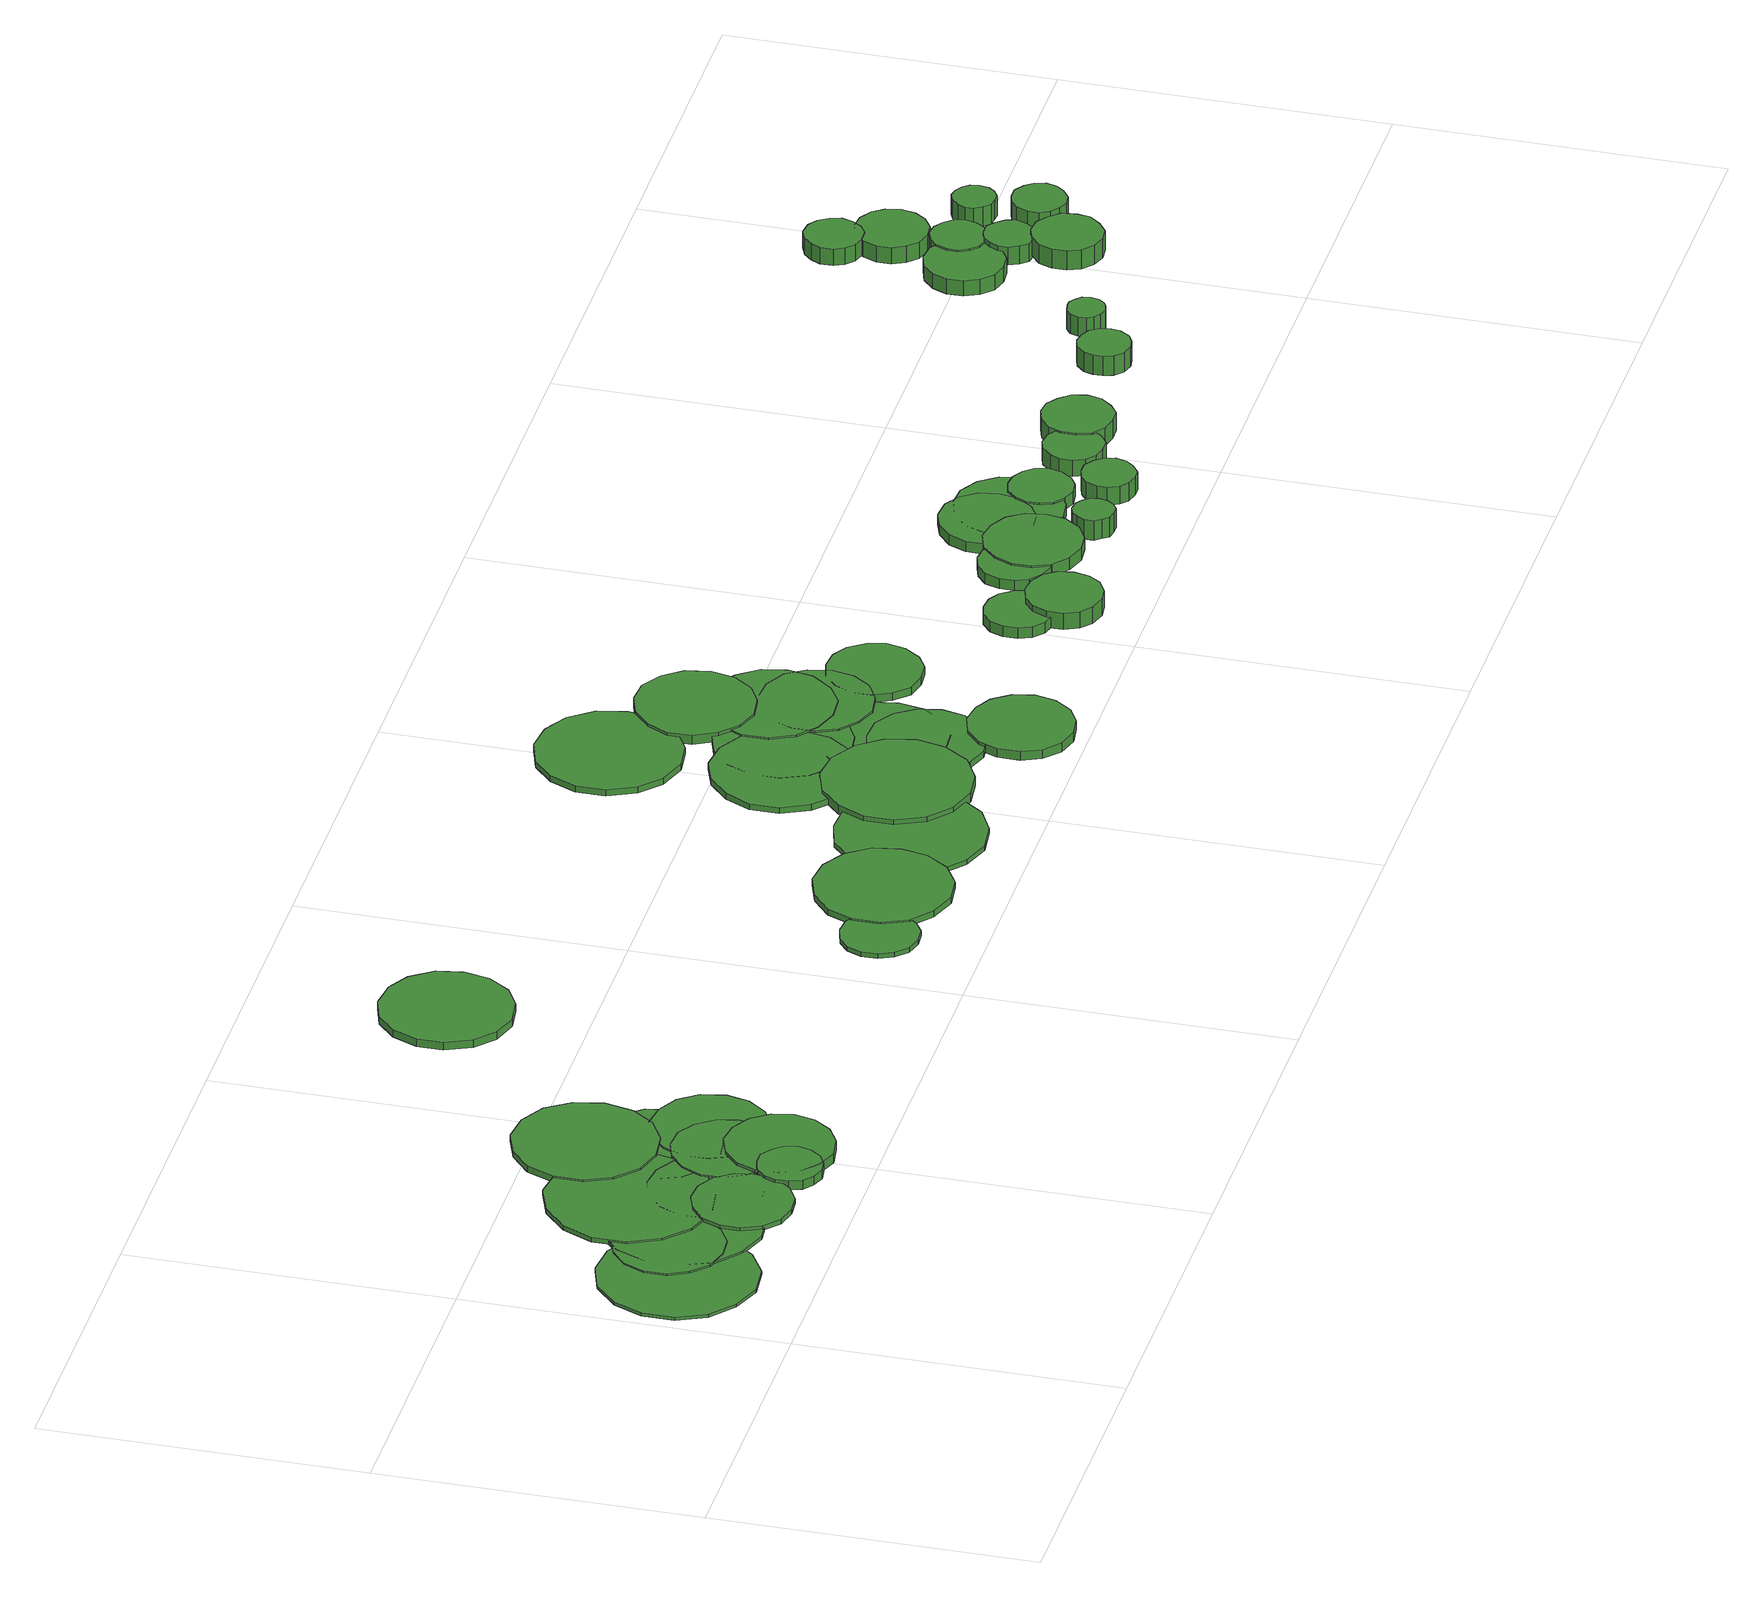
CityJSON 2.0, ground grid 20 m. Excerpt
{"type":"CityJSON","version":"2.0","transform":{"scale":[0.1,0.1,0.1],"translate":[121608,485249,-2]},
"CityObjects":{
"tree1":{"type":"SolitaryVegetationObject","attributes":{"function":"something"},"geometry":[{"type":"MultiSurface","lod":"1","boundaries":[[[0,1,2,3,4,5,6,7,8,9,10,11,12,13,14]],[[15,16,17,18,19,20,21,22,23,24,25,26,27,28,29]],[[0,29,28,1]],[[1,28,27,2]],[[2,27,26,3]],[[3,26,25,4]],[[4,25,24,5]],[[5,24,23,6]],[[6,23,22,7]],[[7,22,21,8]],[[8,21,20,9]],[[9,20,19,10]],[[10,19,18,11]],[[11,18,17,12]],[[12,17,16,13]],[[13,16,15,14]],[[14,15,29,0]]]}]},
"tree2":{"type":"SolitaryVegetationObject","attributes":{"function":"something"},"geometry":[{"type":"MultiSurface","lod":"1","boundaries":[[[30,31,32,33,34,35,36,37,38,39,40,41,42,43,44]],[[45,46,47,48,49,50,51,52,53,54,55,56,57,58,59]],[[30,59,58,31]],[[31,58,57,32]],[[32,57,56,33]],[[33,56,55,34]],[[34,55,54,35]],[[35,54,53,36]],[[36,53,52,37]],[[37,52,51,38]],[[38,51,50,39]],[[39,50,49,40]],[[40,49,48,41]],[[41,48,47,42]],[[42,47,46,43]],[[43,46,45,44]],[[44,45,59,30]]]}]},
"tree3":{"type":"SolitaryVegetationObject","attributes":{"function":"something"},"geometry":[{"type":"MultiSurface","lod":"1","boundaries":[[[60,61,62,63,64,65,66,67,68,69,70,71,72,73,74]],[[75,76,77,78,79,80,81,82,83,84,85,86,87,88,89]],[[60,89,88,61]],[[61,88,87,62]],[[62,87,86,63]],[[63,86,85,64]],[[64,85,84,65]],[[65,84,83,66]],[[66,83,82,67]],[[67,82,81,68]],[[68,81,80,69]],[[69,80,79,70]],[[70,79,78,71]],[[71,78,77,72]],[[72,77,76,73]],[[73,76,75,74]],[[74,75,89,60]]]}]},
"tree4":{"type":"SolitaryVegetationObject","attributes":{"function":"something"},"geometry":[{"type":"MultiSurface","lod":"1","boundaries":[[[90,91,92,93,94,95,96,97,98,99,100,101,102,103,104]],[[105,106,107,108,109,110,111,112,113,114,115,116,117,118,119]],[[90,119,118,91]],[[91,118,117,92]],[[92,117,116,93]],[[93,116,115,94]],[[94,115,114,95]],[[95,114,113,96]],[[96,113,112,97]],[[97,112,111,98]],[[98,111,110,99]],[[99,110,109,100]],[[100,109,108,101]],[[101,108,107,102]],[[102,107,106,103]],[[103,106,105,104]],[[104,105,119,90]]]}]},
"tree5":{"type":"SolitaryVegetationObject","attributes":{"function":"something"},"geometry":[{"type":"MultiSurface","lod":"1","boundaries":[[[120,121,122,123,124,125,126,127,128,129,130,131,132,133,134]],[[135,136,137,138,139,140,141,142,143,144,145,146,147,148,149]],[[120,149,148,121]],[[121,148,147,122]],[[122,147,146,123]],[[123,146,145,124]],[[124,145,144,125]],[[125,144,143,126]],[[126,143,142,127]],[[127,142,141,128]],[[128,141,140,129]],[[129,140,139,130]],[[130,139,138,131]],[[131,138,137,132]],[[132,137,136,133]],[[133,136,135,134]],[[134,135,149,120]]]}]},
"tree6":{"type":"SolitaryVegetationObject","attributes":{"function":"something"},"geometry":[{"type":"MultiSurface","lod":"1","boundaries":[[[150,151,152,153,154,155,156,157,158,159,160,161,162,163,164]],[[165,166,167,168,169,170,45,171,172,173,174,175,176,177,178]],[[150,178,177,151]],[[151,177,176,152]],[[152,176,175,153]],[[153,175,174,154]],[[154,174,173,155]],[[155,173,172,156]],[[156,172,171,157]],[[157,171,45,158]],[[158,45,170,159]],[[159,170,169,160]],[[160,169,168,161]],[[161,168,167,162]],[[162,167,166,163]],[[163,166,165,164]],[[164,165,178,150]]]}]},
"tree7":{"type":"SolitaryVegetationObject","attributes":{"function":"something"},"geometry":[{"type":"MultiSurface","lod":"1","boundaries":[[[179,180,181,182,183,184,185,186,187,188,189,190,191,192,193]],[[194,195,196,197,198,199,200,201,202,203,204,205,206,207,208]],[[179,208,207,180]],[[180,207,206,181]],[[181,206,205,182]],[[182,205,204,183]],[[183,204,203,184]],[[184,203,202,185]],[[185,202,201,186]],[[186,201,200,187]],[[187,200,199,188]],[[188,199,198,189]],[[189,198,197,190]],[[190,197,196,191]],[[191,196,195,192]],[[192,195,194,193]],[[193,194,208,179]]]}]},
"tree8":{"type":"SolitaryVegetationObject","attributes":{"function":"something"},"geometry":[{"type":"MultiSurface","lod":"1","boundaries":[[[209,210,211,212,213,214,215,216,217,218,219,220,221,222,223]],[[224,225,226,227,228,229,230,231,232,233,234,235,236,237,238]],[[209,238,237,210]],[[210,237,236,211]],[[211,236,235,212]],[[212,235,234,213]],[[213,234,233,214]],[[214,233,232,215]],[[215,232,231,216]],[[216,231,230,217]],[[217,230,229,218]],[[218,229,228,219]],[[219,228,227,220]],[[220,227,226,221]],[[221,226,225,222]],[[222,225,224,223]],[[223,224,238,209]]]}]},
"tree9":{"type":"SolitaryVegetationObject","attributes":{"function":"something"},"geometry":[{"type":"MultiSurface","lod":"1","boundaries":[[[239,240,241,242,243,244,245,246,247,248,249,250,251,252,253]],[[254,255,256,257,258,259,260,261,262,263,264,265,266,267,268]],[[239,268,267,240]],[[240,267,266,241]],[[241,266,265,242]],[[242,265,264,243]],[[243,264,263,244]],[[244,263,262,245]],[[245,262,261,246]],[[246,261,260,247]],[[247,260,259,248]],[[248,259,258,249]],[[249,258,257,250]],[[250,257,256,251]],[[251,256,255,252]],[[252,255,254,253]],[[253,254,268,239]]]}]},
"tree10":{"type":"SolitaryVegetationObject","attributes":{"function":"something"},"geometry":[{"type":"MultiSurface","lod":"1","boundaries":[[[269,270,271,272,273,274,275,276,277,278,279,280,281,282,283]],[[284,285,286,287,288,289,290,291,292,293,294,295,296,297,298]],[[269,298,297,270]],[[270,297,296,271]],[[271,296,295,272]],[[272,295,294,273]],[[273,294,293,274]],[[274,293,292,275]],[[275,292,291,276]],[[276,291,290,277]],[[277,290,289,278]],[[278,289,288,279]],[[279,288,287,280]],[[280,287,286,281]],[[281,286,285,282]],[[282,285,284,283]],[[283,284,298,269]]]}]},
"tree11":{"type":"SolitaryVegetationObject","attributes":{"function":"something"},"geometry":[{"type":"MultiSurface","lod":"1","boundaries":[[[299,300,301,302,303,304,305,306,307,308,309,310,311,312,313]],[[314,315,316,317,318,319,320,321,322,323,324,325,326,327,328]],[[299,328,327,300]],[[300,327,326,301]],[[301,326,325,302]],[[302,325,324,303]],[[303,324,323,304]],[[304,323,322,305]],[[305,322,321,306]],[[306,321,320,307]],[[307,320,319,308]],[[308,319,318,309]],[[309,318,317,310]],[[310,317,316,311]],[[311,316,315,312]],[[312,315,314,313]],[[313,314,328,299]]]}]},
"tree12":{"type":"SolitaryVegetationObject","attributes":{"function":"something"},"geometry":[{"type":"MultiSurface","lod":"1","boundaries":[[[329,330,331,332,333,334,335,336,337,338,339,340,341,342,343]],[[344,345,346,347,348,349,350,351,352,353,354,355,356,357,358]],[[329,358,357,330]],[[330,357,356,331]],[[331,356,355,332]],[[332,355,354,333]],[[333,354,353,334]],[[334,353,352,335]],[[335,352,351,336]],[[336,351,350,337]],[[337,350,349,338]],[[338,349,348,339]],[[339,348,347,340]],[[340,347,346,341]],[[341,346,345,342]],[[342,345,344,343]],[[343,344,358,329]]]}]},
"tree13":{"type":"SolitaryVegetationObject","attributes":{"function":"something"},"geometry":[{"type":"MultiSurface","lod":"1","boundaries":[[[359,360,361,362,363,364,365,366,367,368,369,370,371,372,373]],[[374,375,376,377,378,379,380,381,382,383,384,385,386,387,388]],[[359,388,387,360]],[[360,387,386,361]],[[361,386,385,362]],[[362,385,384,363]],[[363,384,383,364]],[[364,383,382,365]],[[365,382,381,366]],[[366,381,380,367]],[[367,380,379,368]],[[368,379,378,369]],[[369,378,377,370]],[[370,377,376,371]],[[371,376,375,372]],[[372,375,374,373]],[[373,374,388,359]]]}]},
"tree14":{"type":"SolitaryVegetationObject","attributes":{"function":"something"},"geometry":[{"type":"MultiSurface","lod":"1","boundaries":[[[389,390,391,392,393,394,395,396,397,398,399,400,401,402,403]],[[404,405,406,407,408,409,410,411,412,413,414,415,416,417,418]],[[389,418,417,390]],[[390,417,416,391]],[[391,416,415,392]],[[392,415,414,393]],[[393,414,413,394]],[[394,413,412,395]],[[395,412,411,396]],[[396,411,410,397]],[[397,410,409,398]],[[398,409,408,399]],[[399,408,407,400]],[[400,407,406,401]],[[401,406,405,402]],[[402,405,404,403]],[[403,404,418,389]]]}]},
"tree15":{"type":"SolitaryVegetationObject","attributes":{"function":"something"},"geometry":[{"type":"MultiSurface","lod":"1","boundaries":[[[419,420,421,422,423,424,425,426,427,428,429,430,431,432,433]],[[434,435,436,437,438,439,440,441,442,443,444,445,446,447,448]],[[419,448,447,420]],[[420,447,446,421]],[[421,446,445,422]],[[422,445,444,423]],[[423,444,443,424]],[[424,443,442,425]],[[425,442,441,426]],[[426,441,440,427]],[[427,440,439,428]],[[428,439,438,429]],[[429,438,437,430]],[[430,437,436,431]],[[431,436,435,432]],[[432,435,434,433]],[[433,434,448,419]]]}]},
"tree16":{"type":"SolitaryVegetationObject","attributes":{"function":"something"},"geometry":[{"type":"MultiSurface","lod":"1","boundaries":[[[449,450,451,452,453,454,455,456,457,458,459,460,461,462,463]],[[464,465,466,467,468,469,470,471,472,473,474,475,476,477,478]],[[449,478,477,450]],[[450,477,476,451]],[[451,476,475,452]],[[452,475,474,453]],[[453,474,473,454]],[[454,473,472,455]],[[455,472,471,456]],[[456,471,470,457]],[[457,470,469,458]],[[458,469,468,459]],[[459,468,467,460]],[[460,467,466,461]],[[461,466,465,462]],[[462,465,464,463]],[[463,464,478,449]]]}]},
"tree17":{"type":"SolitaryVegetationObject","attributes":{"function":"something"},"geometry":[{"type":"MultiSurface","lod":"1","boundaries":[[[479,480,481,482,483,484,485,486,487,488,489,490,491,492,493]],[[494,495,496,497,498,499,500,501,502,503,504,505,506,507,508]],[[479,508,507,480]],[[480,507,506,481]],[[481,506,505,482]],[[482,505,504,483]],[[483,504,503,484]],[[484,503,502,485]],[[485,502,501,486]],[[486,501,500,487]],[[487,500,499,488]],[[488,499,498,489]],[[489,498,497,490]],[[490,497,496,491]],[[491,496,495,492]],[[492,495,494,493]],[[493,494,508,479]]]}]},
"tree18":{"type":"SolitaryVegetationObject","attributes":{"function":"something"},"geometry":[{"type":"MultiSurface","lod":"1","boundaries":[[[509,510,511,512,513,514,515,516,517,518,519,520,521,522,523]],[[524,525,526,527,528,529,530,531,532,533,534,535,536,537,538]],[[509,538,537,510]],[[510,537,536,511]],[[511,536,535,512]],[[512,535,534,513]],[[513,534,533,514]],[[514,533,532,515]],[[515,532,531,516]],[[516,531,530,517]],[[517,530,529,518]],[[518,529,528,519]],[[519,528,527,520]],[[520,527,526,521]],[[521,526,525,522]],[[522,525,524,523]],[[523,524,538,509]]]}]},
"tree19":{"type":"SolitaryVegetationObject","attributes":{"function":"something"},"geometry":[{"type":"MultiSurface","lod":"1","boundaries":[[[539,540,541,542,543,544,545,546,547,548,549,550,551,552,553]],[[554,555,556,557,558,559,560,561,562,563,564,565,566,567,568]],[[539,568,567,540]],[[540,567,566,541]],[[541,566,565,542]],[[542,565,564,543]],[[543,564,563,544]],[[544,563,562,545]],[[545,562,561,546]],[[546,561,560,547]],[[547,560,559,548]],[[548,559,558,549]],[[549,558,557,550]],[[550,557,556,551]],[[551,556,555,552]],[[552,555,554,553]],[[553,554,568,539]]]}]},
"tree20":{"type":"SolitaryVegetationObject","attributes":{"function":"something"},"geometry":[{"type":"MultiSurface","lod":"1","boundaries":[[[569,570,571,572,573,574,575,576,577,578,579,580,581,582,583]],[[584,585,586,587,588,589,590,591,592,593,594,595,596,597,598]],[[569,598,597,570]],[[570,597,596,571]],[[571,596,595,572]],[[572,595,594,573]],[[573,594,593,574]],[[574,593,592,575]],[[575,592,591,576]],[[576,591,590,577]],[[577,590,589,578]],[[578,589,588,579]],[[579,588,587,580]],[[580,587,586,581]],[[581,586,585,582]],[[582,585,584,583]],[[583,584,598,569]]]}]},
"tree21":{"type":"SolitaryVegetationObject","attributes":{"function":"something"},"geometry":[{"type":"MultiSurface","lod":"1","boundaries":[[[599,600,601,602,603,604,605,606,607,608,609,610,611,612,613]],[[614,615,616,617,618,619,620,621,622,623,624,625,626,627,628]],[[599,628,627,600]],[[600,627,626,601]],[[601,626,625,602]],[[602,625,624,603]],[[603,624,623,604]],[[604,623,622,605]],[[605,622,621,606]],[[606,621,620,607]],[[607,620,619,608]],[[608,619,618,609]],[[609,618,617,610]],[[610,617,616,611]],[[611,616,615,612]],[[612,615,614,613]],[[613,614,628,599]]]}]},
"tree22":{"type":"SolitaryVegetationObject","attributes":{"function":"something"},"geometry":[{"type":"MultiSurface","lod":"1","boundaries":[[[629,630,631,632,633,634,635,636,637,638,639,640,641,642,643]],[[644,645,646,647,648,649,650,651,652,653,654,655,656,657,658]],[[629,658,657,630]],[[630,657,656,631]],[[631,656,655,632]],[[632,655,654,633]],[[633,654,653,634]],[[634,653,652,635]],[[635,652,651,636]],[[636,651,650,637]],[[637,650,649,638]],[[638,649,648,639]],[[639,648,647,640]],[[640,647,646,641]],[[641,646,645,642]],[[642,645,644,643]],[[643,644,658,629]]]}]},
"tree23":{"type":"SolitaryVegetationObject","attributes":{"function":"something"},"geometry":[{"type":"MultiSurface","lod":"1","boundaries":[[[659,660,661,662,663,664,665,666,667,668,669,670,671,672,673]],[[674,675,676,677,678,679,680,681,682,683,684,685,686,687,688]],[[659,688,687,660]],[[660,687,686,661]],[[661,686,685,662]],[[662,685,684,663]],[[663,684,683,664]],[[664,683,682,665]],[[665,682,681,666]],[[666,681,680,667]],[[667,680,679,668]],[[668,679,678,669]],[[669,678,677,670]],[[670,677,676,671]],[[671,676,675,672]],[[672,675,674,673]],[[673,674,688,659]]]}]},
"tree24":{"type":"SolitaryVegetationObject","attributes":{"function":"something"},"geometry":[{"type":"MultiSurface","lod":"1","boundaries":[[[689,690,691,692,693,694,695,696,697,698,699,700,701,702,703]],[[704,705,706,707,708,709,710,536,711,712,713,714,715,716,717]],[[689,717,716,690]],[[690,716,715,691]],[[691,715,714,692]],[[692,714,713,693]],[[693,713,712,694]],[[694,712,711,695]],[[695,711,536,696]],[[696,536,710,697]],[[697,710,709,698]],[[698,709,708,699]],[[699,708,707,700]],[[700,707,706,701]],[[701,706,705,702]],[[702,705,704,703]],[[703,704,717,689]]]}]},
"tree25":{"type":"SolitaryVegetationObject","attributes":{"function":"something"},"geometry":[{"type":"MultiSurface","lod":"1","boundaries":[[[718,719,720,721,722,723,724,725,726,727,728,729,730,731,732]],[[733,734,735,736,737,738,739,740,741,742,743,744,745,746,747]],[[718,747,746,719]],[[719,746,745,720]],[[720,745,744,721]],[[721,744,743,722]],[[722,743,742,723]],[[723,742,741,724]],[[724,741,740,725]],[[725,740,739,726]],[[726,739,738,727]],[[727,738,737,728]],[[728,737,736,729]],[[729,736,735,730]],[[730,735,734,731]],[[731,734,733,732]],[[732,733,747,718]]]}]},
"tree26":{"type":"SolitaryVegetationObject","attributes":{"function":"something"},"geometry":[{"type":"MultiSurface","lod":"1","boundaries":[[[748,749,750,751,752,753,754,755,756,757,758,759,760,761,762]],[[763,764,765,766,767,768,769,770,771,772,773,774,775,776,777]],[[748,777,776,749]],[[749,776,775,750]],[[750,775,774,751]],[[751,774,773,752]],[[752,773,772,753]],[[753,772,771,754]],[[754,771,770,755]],[[755,770,769,756]],[[756,769,768,757]],[[757,768,767,758]],[[758,767,766,759]],[[759,766,765,760]],[[760,765,764,761]],[[761,764,763,762]],[[762,763,777,748]]]}]},
"tree27":{"type":"SolitaryVegetationObject","attributes":{"function":"something"},"geometry":[{"type":"MultiSurface","lod":"1","boundaries":[[[778,779,780,781,782,783,784,785,786,787,788,789,790,791,792]],[[793,794,795,796,797,798,799,800,801,802,803,804,805,806,807]],[[778,807,806,779]],[[779,806,805,780]],[[780,805,804,781]],[[781,804,803,782]],[[782,803,802,783]],[[783,802,801,784]],[[784,801,800,785]],[[785,800,799,786]],[[786,799,798,787]],[[787,798,797,788]],[[788,797,796,789]],[[789,796,795,790]],[[790,795,794,791]],[[791,794,793,792]],[[792,793,807,778]]]}]},
"tree28":{"type":"SolitaryVegetationObject","attributes":{"function":"something"},"geometry":[{"type":"MultiSurface","lod":"1","boundaries":[[[808,809,810,811,812,813,814,815,816,817,818,819,820,821,822]],[[823,824,825,826,827,828,829,830,831,832,833,834,835,836,837]],[[808,837,836,809]],[[809,836,835,810]],[[810,835,834,811]],[[811,834,833,812]],[[812,833,832,813]],[[813,832,831,814]],[[814,831,830,815]],[[815,830,829,816]],[[816,829,828,817]],[[817,828,827,818]],[[818,827,826,819]],[[819,826,825,820]],[[820,825,824,821]],[[821,824,823,822]],[[822,823,837,808]]]}]},
"tree29":{"type":"SolitaryVegetationObject","attributes":{"function":"something"},"geometry":[{"type":"MultiSurface","lod":"1","boundaries":[[[838,839,840,841,842,843,844,845,846,847,848,849,850,851,852]],[[853,854,855,856,857,858,859,860,861,862,863,864,865,866,867]],[[838,867,866,839]],[[839,866,865,840]],[[840,865,864,841]],[[841,864,863,842]],[[842,863,862,843]],[[843,862,861,844]],[[844,861,860,845]],[[845,860,859,846]],[[846,859,858,847]],[[847,858,857,848]],[[848,857,856,849]],[[849,856,855,850]],[[850,855,854,851]],[[851,854,853,852]],[[852,853,867,838]]]}]},
"tree30":{"type":"SolitaryVegetationObject","attributes":{"function":"something"},"geometry":[{"type":"MultiSurface","lod":"1","boundaries":[[[868,869,870,871,872,873,874,875,876,877,878,879,880,881,882]],[[883,884,885,886,887,888,889,890,891,892,893,894,895,896,897]],[[868,897,896,869]],[[869,896,895,870]],[[870,895,894,871]],[[871,894,893,872]],[[872,893,892,873]],[[873,892,891,874]],[[874,891,890,875]],[[875,890,889,876]],[[876,889,888,877]],[[877,888,887,878]],[[878,887,886,879]],[[879,886,885,880]],[[880,885,884,881]],[[881,884,883,882]],[[882,883,897,868]]]}]},
"tree31":{"type":"SolitaryVegetationObject","attributes":{"function":"something"},"geometry":[{"type":"MultiSurface","lod":"1","boundaries":[[[898,899,900,901,902,903,904,905,906,907,908,909,910,911,912]],[[913,914,915,916,917,918,919,920,921,922,923,924,925,926,927]],[[898,927,926,899]],[[899,926,925,900]],[[900,925,924,901]],[[901,924,923,902]],[[902,923,922,903]],[[903,922,921,904]],[[904,921,920,905]],[[905,920,919,906]],[[906,919,918,907]],[[907,918,917,908]],[[908,917,916,909]],[[909,916,915,910]],[[910,915,914,911]],[[911,914,913,912]],[[912,913,927,898]]]}]},
"tree32":{"type":"SolitaryVegetationObject","attributes":{"function":"something"},"geometry":[{"type":"MultiSurface","lod":"1","boundaries":[[[928,929,930,931,932,933,934,935,936,937,938,939,940,941,942]],[[943,944,945,946,947,948,949,950,951,952,953,954,955,956,957]],[[928,957,956,929]],[[929,956,955,930]],[[930,955,954,931]],[[931,954,953,932]],[[932,953,952,933]],[[933,952,951,934]],[[934,951,950,935]],[[935,950,949,936]],[[936,949,948,937]],[[937,948,947,938]],[[938,947,946,939]],[[939,946,945,940]],[[940,945,944,941]],[[941,944,943,942]],[[942,943,957,928]]]}]},
"tree33":{"type":"SolitaryVegetationObject","attributes":{"function":"something"},"geometry":[{"type":"MultiSurface","lod":"1","boundaries":[[[958,959,960,961,962,963,964,965,966,967,968,969,970,971,972]],[[973,974,975,976,977,978,979,980,981,982,983,984,985,986,987]],[[958,987,986,959]],[[959,986,985,960]],[[960,985,984,961]],[[961,984,983,962]],[[962,983,982,963]],[[963,982,981,964]],[[964,981,980,965]],[[965,980,979,966]],[[966,979,978,967]],[[967,978,977,968]],[[968,977,976,969]],[[969,976,975,970]],[[970,975,974,971]],[[971,974,973,972]],[[972,973,987,958]]]}]},
"tree34":{"type":"SolitaryVegetationObject","attributes":{"function":"something"},"geometry":[{"type":"MultiSurface","lod":"1","boundaries":[[[988,989,990,991,992,993,994,995,996,997,998,999,1000,1001,1002]],[[1003,1004,1005,1006,1007,1008,1009,1010,1011,1012,1013,1014,1015,1016,1017]],[[988,1017,1016,989]],[[989,1016,1015,990]],[[990,1015,1014,991]],[[991,1014,1013,992]],[[992,1013,1012,993]],[[993,1012,1011,994]],[[994,1011,1010,995]],[[995,1010,1009,996]],[[996,1009,1008,997]],[[997,1008,1007,998]],[[998,1007,1006,999]],[[999,1006,1005,1000]],[[1000,1005,1004,1001]],[[1001,1004,1003,1002]],[[1002,1003,1017,988]]]}]},
"tree35":{"type":"SolitaryVegetationObject","attributes":{"function":"something"},"geometry":[{"type":"MultiSurface","lod":"1","boundaries":[[[1018,1019,1020,1021,1022,1023,1024,1025,1026,1027,1028,1029,1030,1031,1032]],[[1033,1034,1035,1036,1037,1038,1039,1040,1041,1042,1043,1044,1045,1046,1047]],[[1018,1047,1046,1019]],[[1019,1046,1045,1020]],[[1020,1045,1044,1021]],[[1021,1044,1043,1022]],[[1022,1043,1042,1023]],[[1023,1042,1041,1024]],[[1024,1041,1040,1025]],[[1025,1040,1039,1026]],[[1026,1039,1038,1027]],[[1027,1038,1037,1028]],[[1028,1037,1036,1029]],[[1029,1036,1035,1030]],[[1030,1035,1034,1031]],[[1031,1034,1033,1032]],[[1032,1033,1047,1018]]]}]},
"tree36":{"type":"SolitaryVegetationObject","attributes":{"function":"something"},"geometry":[{"type":"MultiSurface","lod":"1","boundaries":[[[1048,1049,1050,1051,1052,1053,1054,1055,1056,1057,1058,1059,1060,1061,1062]],[[1063,1064,1065,1066,1067,1068,1069,1070,1071,1072,1073,1074,1075,1076,1077]],[[1048,1077,1076,1049]],[[1049,1076,1075,1050]],[[1050,1075,1074,1051]],[[1051,1074,1073,1052]],[[1052,1073,1072,1053]],[[1053,1072,1071,1054]],[[1054,1071,1070,1055]],[[1055,1070,1069,1056]],[[1056,1069,1068,1057]],[[1057,1068,1067,1058]],[[1058,1067,1066,1059]],[[1059,1066,1065,1060]],[[1060,1065,1064,1061]],[[1061,1064,1063,1062]],[[1062,1063,1077,1048]]]}]},
"tree37":{"type":"SolitaryVegetationObject","attributes":{"function":"something"},"geometry":[{"type":"MultiSurface","lod":"1","boundaries":[[[1078,1079,1080,1081,1082,1083,1084,1085,1086,1087,1088,1089,1090,1091,1092]],[[1093,1094,1095,1096,1097,1098,1099,1100,1101,1102,1103,1104,1105,1106,1107]],[[1078,1107,1106,1079]],[[1079,1106,1105,1080]],[[1080,1105,1104,1081]],[[1081,1104,1103,1082]],[[1082,1103,1102,1083]],[[1083,1102,1101,1084]],[[1084,1101,1100,1085]],[[1085,1100,1099,1086]],[[1086,1099,1098,1087]],[[1087,1098,1097,1088]],[[1088,1097,1096,1089]],[[1089,1096,1095,1090]],[[1090,1095,1094,1091]],[[1091,1094,1093,1092]],[[1092,1093,1107,1078]]]}]},
"tree38":{"type":"SolitaryVegetationObject","attributes":{"function":"something"},"geometry":[{"type":"MultiSurface","lod":"1","boundaries":[[[1108,1109,1110,1111,1112,1113,1114,1115,1116,1117,1118,1119,1120,1121,1122]],[[1123,1124,1125,1126,1127,1128,1129,1130,1131,1132,1133,1134,1135,1136,1137]],[[1108,1137,1136,1109]],[[1109,1136,1135,1110]],[[1110,1135,1134,1111]],[[1111,1134,1133,1112]],[[1112,1133,1132,1113]],[[1113,1132,1131,1114]],[[1114,1131,1130,1115]],[[1115,1130,1129,1116]],[[1116,1129,1128,1117]],[[1117,1128,1127,1118]],[[1118,1127,1126,1119]],[[1119,1126,1125,1120]],[[1120,1125,1124,1121]],[[1121,1124,1123,1122]],[[1122,1123,1137,1108]]]}]},
"tree39":{"type":"SolitaryVegetationObject","attributes":{"function":"something"},"geometry":[{"type":"MultiSurface","lod":"1","boundaries":[[[1138,1139,1140,1141,1142,1143,1144,1145,1146,1147,1148,1149,1150,1151,1152]],[[1153,1154,1155,1156,1157,1158,1159,1160,1161,1162,1163,1164,1165,1166,1167]],[[1138,1167,1166,1139]],[[1139,1166,1165,1140]],[[1140,1165,1164,1141]],[[1141,1164,1163,1142]],[[1142,1163,1162,1143]],[[1143,1162,1161,1144]],[[1144,1161,1160,1145]],[[1145,1160,1159,1146]],[[1146,1159,1158,1147]],[[1147,1158,1157,1148]],[[1148,1157,1156,1149]],[[1149,1156,1155,1150]],[[1150,1155,1154,1151]],[[1151,1154,1153,1152]],[[1152,1153,1167,1138]]]}]},
"tree40":{"type":"SolitaryVegetationObject","attributes":{"function":"something"},"geometry":[{"type":"MultiSurface","lod":"1","boundaries":[[[1168,1169,1170,1171,1172,1173,1174,1175,1176,1177,1178,1179,1180,1181,1182]],[[1183,1184,1185,1186,1187,1188,1189,1190,1191,1192,1193,1194,1195,1196,1197]],[[1168,1197,1196,1169]],[[1169,1196,1195,1170]],[[1170,1195,1194,1171]],[[1171,1194,1193,1172]],[[1172,1193,1192,1173]],[[1173,1192,1191,1174]],[[1174,1191,1190,1175]],[[1175,1190,1189,1176]],[[1176,1189,1188,1177]],[[1177,1188,1187,1178]],[[1178,1187,1186,1179]],[[1179,1186,1185,1180]],[[1180,1185,1184,1181]],[[1181,1184,1183,1182]],[[1182,1183,1197,1168]]]}]},
"tree41":{"type":"SolitaryVegetationObject","attributes":{"function":"something"},"geometry":[{"type":"MultiSurface","lod":"1","boundaries":[[[1198,1199,1200,1201,1202,1203,1204,1205,1206,1207,1208,1209,1210,1211,1212]],[[1213,1214,1215,1216,1217,1218,1219,1220,1221,1222,1223,1224,1225,1226,1227]],[[1198,1227,1226,1199]],[[1199,1226,1225,1200]],[[1200,1225,1224,1201]],[[1201,1224,1223,1202]],[[1202,1223,1222,1203]],[[1203,1222,1221,1204]],[[1204,1221,1220,1205]],[[1205,1220,1219,1206]],[[1206,1219,1218,1207]],[[1207,1218,1217,1208]],[[1208,1217,1216,1209]],[[1209,1216,1215,1210]],[[1210,1215,1214,1211]],[[1211,1214,1213,1212]],[[1212,1213,1227,1198]]]}]},
"tree42":{"type":"SolitaryVegetationObject","attributes":{"function":"something"},"geometry":[{"type":"MultiSurface","lod":"1","boundaries":[[[1228,1229,1230,1231,1232,1233,1234,1235,1236,1237,1238,1239,1240,1241,1242]],[[1243,1244,1245,1246,1247,1248,1249,1250,1251,1252,1253,1254,1255,1256,1257]],[[1228,1257,1256,1229]],[[1229,1256,1255,1230]],[[1230,1255,1254,1231]],[[1231,1254,1253,1232]],[[1232,1253,1252,1233]],[[1233,1252,1251,1234]],[[1234,1251,1250,1235]],[[1235,1250,1249,1236]],[[1236,1249,1248,1237]],[[1237,1248,1247,1238]],[[1238,1247,1246,1239]],[[1239,1246,1245,1240]],[[1240,1245,1244,1241]],[[1241,1244,1243,1242]],[[1242,1243,1257,1228]]]}]},
"tree43":{"type":"SolitaryVegetationObject","attributes":{"function":"something"},"geometry":[{"type":"MultiSurface","lod":"1","boundaries":[[[1258,1259,1260,1261,1262,1263,1264,1265,1266,1267,1268,1269,1270,1271,1272]],[[1273,1274,1275,1276,1277,1278,1279,1280,1281,1282,1283,1284,1285,1286,1287]],[[1258,1287,1286,1259]],[[1259,1286,1285,1260]],[[1260,1285,1284,1261]],[[1261,1284,1283,1262]],[[1262,1283,1282,1263]],[[1263,1282,1281,1264]],[[1264,1281,1280,1265]],[[1265,1280,1279,1266]],[[1266,1279,1278,1267]],[[1267,1278,1277,1268]],[[1268,1277,1276,1269]],[[1269,1276,1275,1270]],[[1270,1275,1274,1271]],[[1271,1274,1273,1272]],[[1272,1273,1287,1258]]]}]},
"tree44":{"type":"SolitaryVegetationObject","attributes":{"function":"something"},"geometry":[{"type":"MultiSurface","lod":"1","boundaries":[[[1288,1289,1290,1291,1292,1293,1294,1295,1296,1297,1298,1299,1300,1301,1302]],[[1303,1304,1305,1306,1307,1308,1309,1310,1311,1312,1313,1314,1315,1316,1317]],[[1288,1317,1316,1289]],[[1289,1316,1315,1290]],[[1290,1315,1314,1291]],[[1291,1314,1313,1292]],[[1292,1313,1312,1293]],[[1293,1312,1311,1294]],[[1294,1311,1310,1295]],[[1295,1310,1309,1296]],[[1296,1309,1308,1297]],[[1297,1308,1307,1298]],[[1298,1307,1306,1299]],[[1299,1306,1305,1300]],[[1300,1305,1304,1301]],[[1301,1304,1303,1302]],[[1302,1303,1317,1288]]]}]},
"tree45":{"type":"SolitaryVegetationObject","attributes":{"function":"something"},"geometry":[{"type":"MultiSurface","lod":"1","boundaries":[[[1318,1319,1320,1321,1322,1323,1324,1325,1326,1327,1328,1329,1330,1331,1332]],[[1333,1334,1335,1336,1337,1338,1339,1340,1341,1342,1343,1344,1345,1346,1347]],[[1318,1347,1346,1319]],[[1319,1346,1345,1320]],[[1320,1345,1344,1321]],[[1321,1344,1343,1322]],[[1322,1343,1342,1323]],[[1323,1342,1341,1324]],[[1324,1341,1340,1325]],[[1325,1340,1339,1326]],[[1326,1339,1338,1327]],[[1327,1338,1337,1328]],[[1328,1337,1336,1329]],[[1329,1336,1335,1330]],[[1330,1335,1334,1331]],[[1331,1334,1333,1332]],[[1332,1333,1347,1318]]]}]},
"tree46":{"type":"SolitaryVegetationObject","attributes":{"function":"something"},"geometry":[{"type":"MultiSurface","lod":"1","boundaries":[[[1348,1349,1350,1351,1352,1353,1354,1355,1356,1357,1358,1359,1360,1361,1362]],[[1363,1364,1365,1366,1367,1368,1369,1370,1371,1372,1373,1374,1375,1376,1377]],[[1348,1377,1376,1349]],[[1349,1376,1375,1350]],[[1350,1375,1374,1351]],[[1351,1374,1373,1352]],[[1352,1373,1372,1353]],[[1353,1372,1371,1354]],[[1354,1371,1370,1355]],[[1355,1370,1369,1356]],[[1356,1369,1368,1357]],[[1357,1368,1367,1358]],[[1358,1367,1366,1359]],[[1359,1366,1365,1360]],[[1360,1365,1364,1361]],[[1361,1364,1363,1362]],[[1362,1363,1377,1348]]]}]},
"tree47":{"type":"SolitaryVegetationObject","attributes":{"function":"something"},"geometry":[{"type":"MultiSurface","lod":"1","boundaries":[[[1378,1379,1380,1381,1382,1383,1384,1385,1386,1387,1388,1389,1390,1391,1392]],[[1393,1394,1395,1396,1397,1398,1399,1400,1401,1402,1403,1404,1405,1406,1407]],[[1378,1407,1406,1379]],[[1379,1406,1405,1380]],[[1380,1405,1404,1381]],[[1381,1404,1403,1382]],[[1382,1403,1402,1383]],[[1383,1402,1401,1384]],[[1384,1401,1400,1385]],[[1385,1400,1399,1386]],[[1386,1399,1398,1387]],[[1387,1398,1397,1388]],[[1388,1397,1396,1389]],[[1389,1396,1395,1390]],[[1390,1395,1394,1391]],[[1391,1394,1393,1392]],[[1392,1393,1407,1378]]]}]},
"tree48":{"type":"SolitaryVegetationObject","attributes":{"function":"something"},"geometry":[{"type":"MultiSurface","lod":"1","boundaries":[[[1408,1409,1410,1411,1412,1413,1414,1415,1416,1417,1418,1419,1420,1421,1422]],[[1423,1424,1425,1426,1427,1428,1429,1430,1431,1432,1433,1434,1435,1436,1437]],[[1408,1437,1436,1409]],[[1409,1436,1435,1410]],[[1410,1435,1434,1411]],[[1411,1434,1433,1412]],[[1412,1433,1432,1413]],[[1413,1432,1431,1414]],[[1414,1431,1430,1415]],[[1415,1430,1429,1416]],[[1416,1429,1428,1417]],[[1417,1428,1427,1418]],[[1418,1427,1426,1419]],[[1419,1426,1425,1420]],[[1420,1425,1424,1421]],[[1421,1424,1423,1422]],[[1422,1423,1437,1408]]]}]}
},
"vertices":[
[104,82,9],[100,102,9],[88,118,9],[71,128,9],[51,130,9],[32,124,9],[17,110,9],[9,92,9],[9,72,9],[17,54,9],[32,41,9],[51,34,9],[71,36,9],[88,46,9],[100,63,9],[100,63,7],[88,46,7],[71,36,7],[51,34,7],[32,41,7],[17,54,7],[9,72,7],[9,92,7],[17,110,7],[32,124,7],[51,130,7],[71,128,7],[88,118,7],[100,102,7],[104,82,7],
[120,95,10],[117,109,10],[109,120,10],[97,127,10],[83,129,10],[69,124,10],[59,115,10],[53,102,10],[53,88,10],[59,76,10],[69,66,10],[83,62,10],[97,63,10],[109,70,10],[117,82,10],[117,82,8],[109,70,8],[97,63,8],[83,62,8],[69,66,8],[59,76,8],[53,88,8],[53,102,8],[59,115,8],[69,124,8],[83,129,8],[97,127,8],[109,120,8],[117,109,8],[120,95,8],
[161,94,10],[157,114,10],[145,130,10],[127,141,10],[107,143,10],[88,136,10],[72,123,10],[64,104,10],[64,84,10],[72,65,10],[88,52,10],[107,45,10],[127,47,10],[145,58,10],[157,74,10],[157,74,8],[145,58,8],[127,47,8],[107,45,8],[88,52,8],[72,65,8],[64,84,8],[64,104,8],[72,123,8],[88,136,8],[107,143,8],[127,141,8],[145,130,8],[157,114,8],[161,94,8],
[170,65,12],[168,77,12],[160,88,12],[149,94,12],[137,95,12],[125,91,12],[115,83,12],[110,71,12],[110,59,12],[115,47,12],[125,38,12],[137,35,12],[149,36,12],[160,42,12],[168,52,12],[168,52,9],[160,42,9],[149,36,9],[137,35,9],[125,38,9],[115,47,9],[110,59,9],[110,71,9],[115,83,9],[125,91,9],[137,95,9],[149,94,9],[160,88,9],[168,77,9],[170,65,9],
[180,130,11],[175,150,11],[163,167,11],[145,177,11],[124,180,11],[104,173,11],[89,159,11],[80,140,11],[80,119,11],[89,100,11],[104,86,11],[124,79,11],[145,82,11],[163,92,11],[175,109,11],[175,109,8],[163,92,8],[145,82,8],[124,79,8],[104,86,8],[89,100,8],[80,119,8],[80,140,8],[89,159,8],[104,173,8],[124,180,8],[145,177,8],[163,167,8],[175,150,8],[180,130,8],
[186,89,11],[183,103,11],[174,115,11],[162,122,11],[147,124,11],[134,119,11],[123,110,11],[117,97,11],[117,82,11],[123,69,11],[134,59,11],[147,55,11],[162,56,11],[174,64,11],[183,75,11],[183,75,8],[174,64,8],[162,56,8],[147,55,8],[134,59,8],[123,69,8],[117,97,8],[123,110,8],[134,119,8],[147,124,8],[162,122,8],[174,115,8],[183,103,8],[186,89,8],
[203,48,14],[201,56,14],[196,62,14],[189,67,14],[181,67,14],[173,65,14],[167,59,14],[164,52,14],[164,44,14],[167,36,14],[173,31,14],[181,28,14],[189,29,14],[196,33,14],[201,40,14],[201,40,8],[196,33,8],[189,29,8],[181,28,8],[173,31,8],[167,36,8],[164,44,8],[164,52,8],[167,59,8],[173,65,8],[181,67,8],[189,67,8],[196,62,8],[201,56,8],[203,48,8],
[226,89,12],[223,102,12],[215,113,12],[204,120,12],[190,121,12],[178,117,12],[168,108,12],[162,96,12],[162,82,12],[168,70,12],[178,61,12],[190,57,12],[204,58,12],[215,65,12],[223,76,12],[223,76,8],[215,65,8],[204,58,8],[190,57,8],[178,61,8],[168,70,8],[162,82,8],[162,96,8],[168,108,8],[178,117,8],[190,121,8],[204,120,8],[215,113,8],[223,102,8],[226,89,8],
[237,59,14],[234,72,14],[226,83,14],[214,90,14],[200,92,14],[187,87,14],[177,78,14],[172,66,14],[172,52,14],[177,40,14],[187,31,14],[200,26,14],[214,28,14],[226,35,14],[234,46,14],[234,46,8],[226,35,8],[214,28,8],[200,26,8],[187,31,8],[177,40,8],[172,52,8],[172,66,8],[177,78,8],[187,87,8],[200,92,8],[214,90,8],[226,83,8],[234,72,8],[237,59,8],
[229,129,11],[226,145,11],[216,158,11],[202,166,11],[186,168,11],[170,163,11],[158,152,11],[152,137,11],[152,121,11],[158,106,11],[170,95,11],[186,90,11],[202,92,11],[216,100,11],[226,113,11],[226,113,8],[216,100,8],[202,92,8],[186,90,8],[170,95,8],[158,106,8],[152,121,8],[152,137,8],[158,152,8],[170,163,8],[186,168,8],[202,166,8],[216,158,8],[226,145,8],[229,129,8],
[225,169,12],[221,187,12],[211,202,12],[195,211,12],[177,213,12],[160,207,12],[146,195,12],[139,178,12],[139,160,12],[146,144,12],[160,131,12],[177,126,12],[195,128,12],[211,137,12],[221,151,12],[221,151,8],[211,137,8],[195,128,8],[177,126,8],[160,131,8],[146,144,8],[139,160,8],[139,178,8],[146,195,8],[160,207,8],[177,213,8],[195,211,8],[211,202,8],[221,187,8],[225,169,8],
[251,103,12],[248,118,12],[239,130,12],[226,137,12],[211,139,12],[197,134,12],[186,124,12],[180,111,12],[180,96,12],[186,82,12],[197,72,12],[211,68,12],[226,69,12],[239,77,12],[248,89,12],[248,89,8],[239,77,8],[226,69,8],[211,68,8],[197,72,8],[186,82,8],[180,96,8],[180,111,8],[186,124,8],[197,134,8],[211,139,8],[226,137,8],[239,130,8],[248,118,8],[251,103,8],
[346,284,12],[343,300,12],[333,314,12],[319,322,12],[302,324,12],[286,319,12],[274,308,12],[267,292,12],[267,276,12],[274,260,12],[286,249,12],[302,244,12],[319,246,12],[333,254,12],[343,268,12],[343,268,7],[333,254,7],[319,246,7],[302,244,7],[286,249,7],[274,260,7],[267,276,7],[267,292,7],[274,308,7],[286,319,7],[302,324,7],[319,322,7],[333,314,7],[343,300,7],[346,284,7],
[470,62,13],[468,71,13],[462,79,13],[454,84,13],[444,85,13],[434,82,13],[427,76,13],[423,67,13],[423,57,13],[427,48,13],[434,41,13],[444,38,13],[454,39,13],[462,44,13],[468,52,13],[468,52,10],[462,44,10],[454,39,10],[444,38,10],[434,41,10],[427,48,10],[423,57,10],[423,67,10],[427,76,10],[434,82,10],[444,85,10],[454,84,10],[462,79,10],[468,71,10],[470,62,10],
[538,72,14],[535,89,14],[525,103,14],[510,112,14],[493,114,14],[476,108,14],[463,97,14],[456,81,14],[456,64,14],[463,48,14],[476,37,14],[493,31,14],[510,33,14],[525,42,14],[535,56,14],[535,56,10],[525,42,10],[510,33,10],[493,31,10],[476,37,10],[463,48,10],[456,64,10],[456,81,10],[463,97,10],[476,108,10],[493,114,10],[510,112,10],[525,103,10],[535,89,10],[538,72,10],
[606,72,13],[602,91,13],[591,106,13],[574,116,13],[555,117,13],[537,112,13],[523,99,13],[516,82,13],[516,63,13],[523,45,13],[537,33,13],[555,27,13],[574,29,13],[591,38,13],[602,53,13],[602,53,10],[591,38,10],[574,29,10],[555,27,10],[537,33,10],[523,45,10],[516,63,10],[516,82,10],[523,99,10],[537,112,10],[555,117,10],[574,116,10],[591,106,10],[602,91,10],[606,72,10],
[655,93,16],[651,111,16],[640,126,16],[623,136,16],[605,138,16],[587,132,16],[573,119,16],[565,102,16],[565,84,16],[573,66,16],[587,54,16],[605,48,16],[623,50,16],[640,59,16],[651,75,16],[651,75,10],[640,59,10],[623,50,10],[605,48,10],[587,54,10],[573,66,10],[565,84,10],[565,102,10],[573,119,10],[587,132,10],[605,138,10],[623,136,10],[640,126,10],[651,111,10],[655,93,10],
[651,161,14],[648,178,14],[637,193,14],[621,202,14],[603,204,14],[586,198,14],[573,186,14],[565,170,14],[565,152,14],[573,135,14],[586,123,14],[603,117,14],[621,119,14],[637,128,14],[648,143,14],[648,143,10],[637,128,10],[621,119,10],[603,117,10],[586,123,10],[573,135,10],[565,152,10],[565,170,10],[573,186,10],[586,198,10],[603,204,10],[621,202,10],[637,193,10],[648,178,10],[651,161,10],
[647,263,14],[643,281,14],[632,296,14],[616,305,14],[598,307,14],[580,301,14],[567,289,14],[559,272,14],[559,254,14],[567,237,14],[580,225,14],[598,219,14],[616,221,14],[632,230,14],[643,245,14],[643,245,10],[632,230,10],[616,221,10],[598,219,10],[580,225,10],[567,237,10],[559,254,10],[559,272,10],[567,289,10],[580,301,10],[598,307,10],[616,305,10],[632,296,10],[643,281,10],[647,263,10],
[694,88,14],[691,102,14],[683,114,14],[670,122,14],[655,123,14],[641,119,14],[631,109,14],[625,95,14],[625,81,14],[631,67,14],[641,58,14],[655,53,14],[670,55,14],[683,62,14],[691,74,14],[691,74,10],[683,62,10],[670,55,10],[655,53,10],[641,58,10],[631,67,10],[625,81,10],[625,95,10],[631,109,10],[641,119,10],[655,123,10],[670,122,10],[683,114,10],[691,102,10],[694,88,10],
[679,168,14],[676,185,14],[666,199,14],[651,208,14],[634,210,14],[617,204,14],[604,193,14],[597,177,14],[597,160,14],[604,144,14],[617,132,14],[634,127,14],[651,129,14],[666,137,14],[676,151,14],[676,151,10],[666,137,10],[651,129,10],[634,127,10],[617,132,10],[604,144,10],[597,160,10],[597,177,10],[604,193,10],[617,204,10],[634,210,10],[651,208,10],[666,199,10],[676,185,10],[679,168,10],
[695,114,14],[692,130,14],[682,143,14],[668,151,14],[652,153,14],[636,148,14],[624,137,14],[617,122,14],[617,106,14],[624,91,14],[636,80,14],[652,75,14],[668,76,14],[682,85,14],[692,98,14],[692,98,10],[682,85,10],[668,76,10],[652,75,10],[636,80,10],[624,91,10],[617,106,10],[617,122,10],[624,137,10],[636,148,10],[652,153,10],[668,151,10],[682,143,10],[692,130,10],[695,114,10],
[720,39,16],[717,52,16],[709,63,16],[698,69,16],[685,71,16],[672,67,16],[662,58,16],[657,46,16],[657,32,16],[662,20,16],[672,11,16],[685,7,16],[698,9,16],[709,15,16],[717,26,16],[717,26,10],[709,15,10],[698,9,10],[685,7,10],[672,11,10],[662,20,10],[657,32,10],[657,46,10],[662,58,10],[672,67,10],[685,71,10],[698,69,10],[709,63,10],[717,52,10],[720,39,10],
[713,185,15],[710,200,15],[700,213,15],[687,221,15],[671,223,15],[656,218,15],[644,207,15],[637,193,15],[637,177,15],[644,162,15],[656,152,15],[671,147,15],[687,148,15],[700,156,15],[710,169,15],[710,169,10],[700,156,10],[687,148,10],[671,147,10],[656,152,10],[644,162,10],[637,177,10],[644,207,10],[656,218,10],[671,223,10],[687,221,10],[700,213,10],[710,200,10],[713,185,10],
[699,227,16],[696,242,16],[687,254,16],[674,262,16],[659,263,16],[645,258,16],[634,248,16],[627,235,16],[627,220,16],[634,206,16],[645,196,16],[659,191,16],[674,193,16],[687,200,16],[696,212,16],[696,212,10],[687,200,10],[674,193,10],[659,191,10],[645,196,10],[634,206,10],[627,220,10],[627,235,10],[634,248,10],[645,258,10],[659,263,10],[674,262,10],[687,254,10],[696,242,10],[699,227,10],
[719,160,15],[716,174,15],[708,186,15],[695,193,15],[681,194,15],[668,190,15],[657,180,15],[651,167,15],[651,153,15],[657,140,15],[668,131,15],[681,126,15],[695,128,15],[708,135,15],[716,146,15],[716,146,10],[708,135,10],[695,128,10],[681,126,10],[668,131,10],[657,140,10],[651,153,10],[651,167,10],[657,180,10],[668,190,10],[681,194,10],[695,193,10],[708,186,10],[716,174,10],[719,160,10],
[756,137,15],[753,148,15],[746,158,15],[736,164,15],[724,165,15],[712,162,15],[703,154,15],[698,143,15],[698,131,15],[703,120,15],[712,111,15],[724,108,15],[736,109,15],[746,115,15],[753,125,15],[753,125,10],[746,115,10],[736,109,10],[724,108,10],[712,111,10],[703,120,10],[698,131,10],[698,143,10],[703,154,10],[712,162,10],[724,165,10],[736,164,10],[746,158,10],[753,148,10],[756,137,10],
[829,72,17],[827,80,17],[822,87,17],[815,91,17],[806,92,17],[798,90,17],[791,84,17],[788,76,17],[788,67,17],[791,59,17],[798,53,17],[806,51,17],[815,52,17],[822,56,17],[827,63,17],[827,63,10],[822,56,10],[815,52,10],[806,51,10],[798,53,10],[791,59,10],[788,67,10],[788,76,10],[791,84,10],[798,90,10],[806,92,10],[815,91,10],[822,87,10],[827,80,10],[829,72,10],
[850,49,21],[848,59,21],[843,66,21],[834,71,21],[825,72,21],[815,69,21],[808,63,21],[804,54,21],[804,44,21],[808,35,21],[815,29,21],[825,26,21],[834,27,21],[843,32,21],[848,40,21],[848,40,10],[843,32,10],[834,27,10],[825,26,10],[815,29,10],[808,35,10],[804,44,10],[804,54,10],[808,63,10],[815,69,10],[825,72,10],[834,71,10],[843,66,10],[848,59,10],[850,49,10],
[882,87,17],[880,96,17],[875,103,17],[867,108,17],[858,109,17],[849,106,17],[842,100,17],[839,91,17],[839,82,17],[842,74,17],[849,68,17],[858,65,17],[867,66,17],[875,70,17],[880,78,17],[880,78,10],[875,70,10],[867,66,10],[858,65,10],[849,68,10],[842,74,10],[839,82,10],[839,91,10],[842,100,10],[849,106,10],[858,109,10],[867,108,10],[875,103,10],[880,96,10],[882,87,10],
[913,82,18],[911,94,18],[904,104,18],[893,110,18],[881,112,18],[869,108,18],[860,99,18],[855,88,18],[855,76,18],[860,65,18],[869,57,18],[881,53,18],[893,54,18],[904,60,18],[911,70,18],[911,70,10],[904,60,10],[893,54,10],[881,53,10],[869,57,10],[860,65,10],[855,76,10],[855,88,10],[860,99,10],[869,108,10],[881,112,10],[893,110,10],[904,104,10],[911,94,10],[913,82,10],
[928,54,24],[927,59,24],[924,63,24],[920,66,24],[914,67,24],[909,65,24],[906,62,24],[903,57,24],[903,51,24],[906,47,24],[909,43,24],[914,42,24],[920,42,24],[924,45,24],[927,49,24],[927,49,11],[924,45,11],[920,42,11],[914,42,11],[909,43,11],[906,47,11],[903,51,11],[903,57,11],[906,62,11],[909,65,11],[914,67,11],[920,66,11],[924,63,11],[927,59,11],[928,54,11],
[930,114,17],[928,126,17],[921,136,17],[911,142,17],[899,143,17],[888,139,17],[879,131,17],[874,120,17],[874,108,17],[879,97,17],[888,89,17],[899,86,17],[911,87,17],[921,93,17],[928,103,17],[928,103,10],[921,93,10],[911,87,10],[899,86,10],[888,89,10],[879,97,10],[874,108,10],[874,120,10],[879,131,10],[888,139,10],[899,143,10],[911,142,10],[921,136,10],[928,126,10],[930,114,10],
[951,105,17],[948,119,17],[940,130,17],[928,137,17],[915,138,17],[902,134,17],[891,125,17],[886,112,17],[886,98,17],[891,86,17],[902,77,17],[915,72,17],[928,74,17],[940,81,17],[948,92,17],[948,92,10],[940,81,10],[928,74,10],[915,72,10],[902,77,10],[891,86,10],[886,98,10],[886,112,10],[891,125,10],[902,134,10],[915,138,10],[928,137,10],[940,130,10],[948,119,10],[951,105,10],
[963,93,18],[961,101,18],[956,107,18],[949,111,18],[941,112,18],[933,110,18],[927,104,18],[924,97,18],[924,89,18],[927,81,18],[933,76,18],[941,73,18],[949,74,18],[956,78,18],[961,85,18],[961,85,10],[956,78,10],[949,74,10],[941,73,10],[933,76,10],[927,81,10],[924,89,10],[924,97,10],[927,104,10],[933,110,10],[941,112,10],[949,111,10],[956,107,10],[961,101,10],[963,93,10],
[974,56,24],[972,63,24],[968,68,24],[962,72,24],[956,72,24],[949,70,24],[944,66,24],[941,59,24],[941,53,24],[944,46,24],[949,42,24],[956,40,24],[962,40,24],[968,44,24],[972,49,24],[972,49,12],[968,44,12],[962,40,12],[956,40,12],[949,42,12],[944,46,12],[941,53,12],[941,59,12],[944,66,12],[949,70,12],[956,72,12],[962,72,12],[968,68,12],[972,63,12],[974,56,12],
[1006,85,21],[1005,92,21],[1000,98,21],[994,102,21],[986,103,21],[979,101,21],[973,95,21],[970,89,21],[970,81,21],[973,74,21],[979,69,21],[986,67,21],[994,67,21],[1000,71,21],[1005,77,21],[1005,77,10],[1000,71,10],[994,67,10],[986,67,10],[979,69,10],[973,74,10],[970,81,10],[970,89,10],[973,95,10],[979,101,10],[986,103,10],[994,102,10],[1000,98,10],[1005,92,10],[1006,85,10],
[1041,90,22],[1039,99,22],[1033,106,22],[1026,111,22],[1017,112,22],[1008,109,22],[1001,103,22],[998,95,22],[998,86,22],[1001,77,22],[1008,71,22],[1017,69,22],[1026,69,22],[1033,74,22],[1039,81,22],[1039,81,10],[1033,74,10],[1026,69,10],[1017,69,10],[1008,71,10],[1001,77,10],[998,86,10],[998,95,10],[1001,103,10],[1008,109,10],[1017,112,10],[1026,111,10],[1033,106,10],[1039,99,10],[1041,90,10],
[1111,94,25],[1110,100,25],[1106,106,25],[1100,109,25],[1094,110,25],[1087,108,25],[1082,103,25],[1080,97,25],[1080,91,25],[1082,85,25],[1087,80,25],[1094,78,25],[1100,79,25],[1106,82,25],[1110,88,25],[1110,88,12],[1106,82,12],[1100,79,12],[1094,78,12],[1087,80,12],[1082,85,12],[1080,91,12],[1080,97,12],[1082,103,12],[1087,108,12],[1094,110,12],[1100,109,12],[1106,106,12],[1110,100,12],[1111,94,12],
[1142,114,25],[1141,119,25],[1138,122,25],[1134,125,25],[1130,125,25],[1125,124,25],[1121,121,25],[1119,116,25],[1119,111,25],[1121,107,25],[1125,104,25],[1130,102,25],[1134,103,25],[1138,105,25],[1141,109,25],[1141,109,12],[1138,105,12],[1134,103,12],[1130,102,12],[1125,104,12],[1121,107,12],[1119,111,12],[1119,116,12],[1121,121,12],[1125,124,12],[1130,125,12],[1134,125,12],[1138,122,12],[1141,119,12],[1142,114,12],
[1196,197,20],[1194,207,20],[1188,215,20],[1180,220,20],[1170,221,20],[1160,218,20],[1153,211,20],[1149,202,20],[1149,192,20],[1153,183,20],[1160,176,20],[1170,173,20],[1180,174,20],[1188,179,20],[1194,187,20],[1194,187,10],[1188,179,10],[1180,174,10],[1170,173,10],[1160,176,10],[1153,183,10],[1149,192,10],[1149,202,10],[1153,211,10],[1160,218,10],[1170,221,10],[1180,220,10],[1188,215,10],[1194,207,10],[1196,197,10],
[1228,144,26],[1227,153,26],[1221,160,26],[1214,165,26],[1205,166,26],[1197,163,26],[1190,157,26],[1187,149,26],[1187,140,26],[1190,132,26],[1197,126,26],[1205,123,26],[1214,124,26],[1221,129,26],[1227,136,26],[1227,136,13],[1221,129,13],[1214,124,13],[1205,123,13],[1197,126,13],[1190,132,13],[1187,140,13],[1187,149,13],[1190,157,13],[1197,163,13],[1205,166,13],[1214,165,13],[1221,160,13],[1227,153,13],[1228,144,13],
[1218,178,23],[1216,184,23],[1212,189,23],[1207,193,23],[1200,193,23],[1194,191,23],[1190,187,23],[1187,181,23],[1187,175,23],[1190,169,23],[1194,164,23],[1200,163,23],[1207,163,23],[1212,166,23],[1216,172,23],[1216,172,11],[1212,166,11],[1207,163,11],[1200,163,11],[1194,164,11],[1190,169,11],[1187,175,11],[1187,181,11],[1190,187,11],[1194,191,11],[1200,193,11],[1207,193,11],[1212,189,11],[1216,184,11],[1218,178,11],
[1214,207,21],[1212,214,21],[1208,219,21],[1202,223,21],[1195,224,21],[1188,221,21],[1183,217,21],[1180,210,21],[1180,203,21],[1183,197,21],[1188,192,21],[1195,190,21],[1202,191,21],[1208,194,21],[1212,200,21],[1212,200,10],[1208,194,10],[1202,191,10],[1195,190,10],[1188,192,10],[1183,197,10],[1180,203,10],[1180,210,10],[1183,217,10],[1188,221,10],[1195,224,10],[1202,223,10],[1208,219,10],[1212,214,10],[1214,207,10],
[1198,277,21],[1196,284,21],[1192,290,21],[1186,294,21],[1178,295,21],[1171,292,21],[1166,287,21],[1163,281,21],[1163,273,21],[1166,267,21],[1171,262,21],[1178,260,21],[1186,260,21],[1192,264,21],[1196,270,21],[1196,270,10],[1192,264,10],[1186,260,10],[1178,260,10],[1171,262,10],[1166,267,10],[1163,273,10],[1163,281,10],[1166,287,10],[1171,292,10],[1178,295,10],[1186,294,10],[1192,290,10],[1196,284,10],[1198,277,10],
[1216,246,21],[1214,255,21],[1209,262,21],[1201,267,21],[1192,268,21],[1183,265,21],[1177,259,21],[1173,250,21],[1173,241,21],[1177,233,21],[1183,227,21],[1192,224,21],[1201,225,21],[1209,230,21],[1214,237,21],[1214,237,10],[1209,230,10],[1201,225,10],[1192,224,10],[1183,227,10],[1177,233,10],[1173,241,10],[1173,250,10],[1177,259,10],[1183,265,10],[1192,268,10],[1201,267,10],[1209,262,10],[1214,255,10],[1216,246,10],
[1257,170,26],[1255,177,26],[1251,182,26],[1245,186,26],[1238,186,26],[1232,184,26],[1227,180,26],[1224,173,26],[1224,166,26],[1227,160,26],[1232,156,26],[1238,153,26],[1245,154,26],[1251,158,26],[1255,163,26],[1255,163,13],[1251,158,13],[1245,154,13],[1238,153,13],[1232,156,13],[1227,160,13],[1224,166,13],[1224,173,13],[1227,180,13],[1232,184,13],[1238,186,13],[1245,186,13],[1251,182,13],[1255,177,13],[1257,170,13],
[1245,207,26],[1244,212,26],[1241,216,26],[1236,219,26],[1231,220,26],[1226,218,26],[1222,214,26],[1219,209,26],[1219,204,26],[1222,199,26],[1226,195,26],[1231,194,26],[1236,194,26],[1241,197,26],[1244,201,26],[1244,201,13],[1241,197,13],[1236,194,13],[1231,194,13],[1226,195,13],[1222,199,13],[1219,204,13],[1219,209,13],[1222,214,13],[1226,218,13],[1231,220,13],[1236,219,13],[1241,216,13],[1244,212,13],[1245,207,13]
]}
